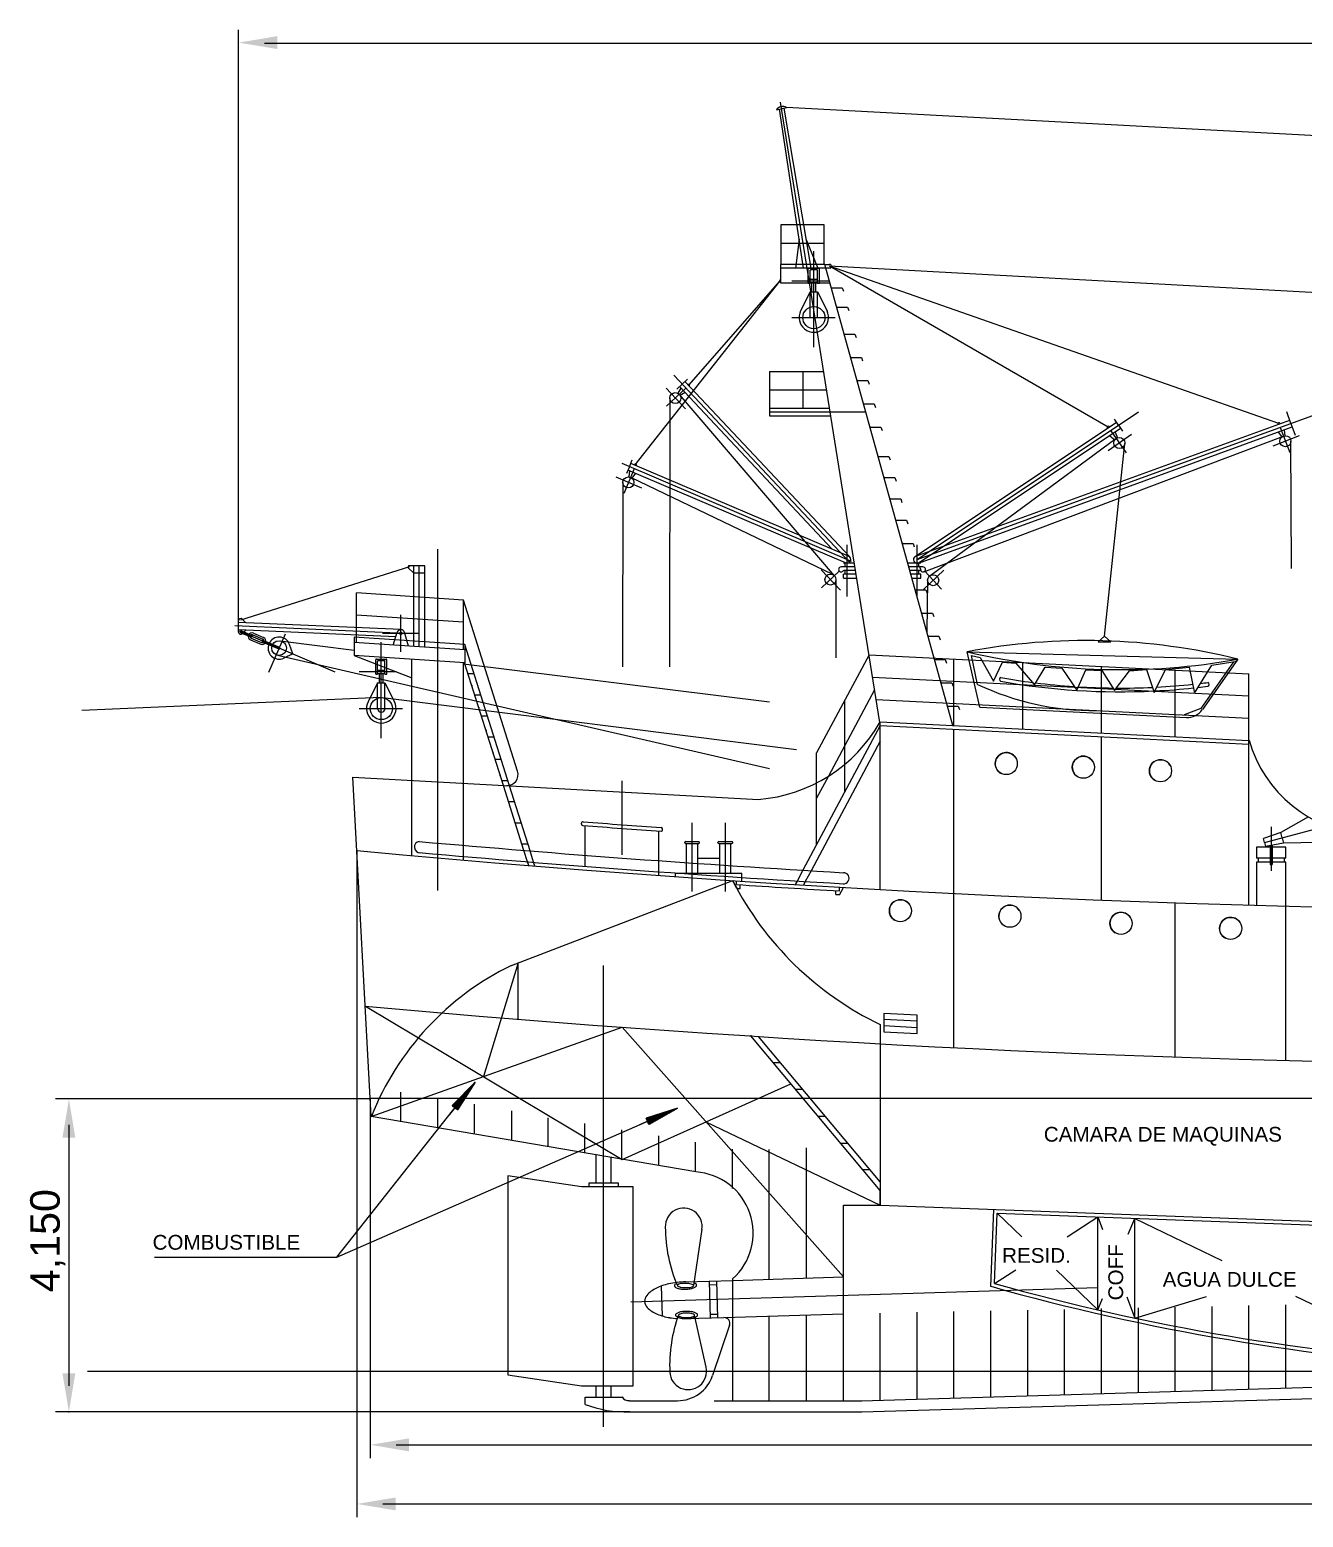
# Model space of a CAD drawing. Header units: millimetres. Extents: x -11119 to 8439, y -3599 to 8618.
# Drawn here: x -8946 to -7220, y 1888 to 3904 of the extents above; entities that cross this region are included whole.
import ezdxf

# ---------------------------------------------------------------- set-up
doc = ezdxf.new("R2010")
doc.units = ezdxf.units.MM
doc.layers.add('a_MUEBLE', color=250, linetype='Continuous', lineweight=5)
doc.layers.add('a_TEXTO', color=7, linetype='Continuous', lineweight=0)
doc.styles.add('CA_100_TEXTO', font='arial.ttf', dxfattribs={"height": 20})
doc.styles.add('CA_200_TEXTO', font='arial.ttf', dxfattribs={"height": 40})

# ---------------------------------------------------------------- blocks, each defined once
blk = doc.blocks.new('*X4')
at = {"color": 0}
for p, q in [((553.2, 110.03), (554.21, 111.03)), ((553.23, 110.22), (554.19, 111.19)), ((553.25, 110.42), (554.18, 111.35)), ((553.27, 110.62), (554.16, 111.51)), ((553.29, 110.82), (554.14, 111.67)), ((553.31, 111.01), (554.13, 111.83)), ((553.33, 111.21), (554.11, 111.99)), ((553.35, 111.41), (554.09, 112.15)), ((553.37, 111.61), (554.07, 112.31)), ((553.39, 111.8), (554.06, 112.47)), ((553.41, 112), (554.04, 112.63)), ((553.43, 112.2), (554.02, 112.79)), ((553.46, 112.4), (554.01, 112.95)), ((553.48, 112.6), (553.99, 113.11)), ((553.5, 112.79), (553.97, 113.27)), ((553.52, 112.99), (553.96, 113.43)), ((553.54, 113.19), (553.94, 113.59)), ((553.56, 113.39), (553.92, 113.75)), ((553.58, 113.58), (553.91, 113.91)), ((553.6, 113.78), (553.89, 114.07)), ((553.62, 113.98), (553.87, 114.23)), ((553.64, 114.18), (553.86, 114.39)), ((553.67, 114.38), (553.84, 114.55)), ((553.69, 114.57), (553.82, 114.71)), ((553.71, 114.77), (553.81, 114.87)), ((553.73, 114.97), (553.79, 115.03)), ((553.75, 115.17), (553.77, 115.19)), ((552.6, 104.29), (554.7, 106.39)), ((552.62, 104.49), (554.68, 106.55)), ((552.62, 104.14), (554.71, 106.23)), ((552.64, 104.69), (554.66, 106.71)), ((552.66, 104.88), (554.65, 106.87)), ((552.68, 105.08), (554.63, 107.03)), ((552.7, 105.28), (554.61, 107.19)), ((552.72, 105.48), (554.6, 107.35)), ((552.74, 105.68), (554.58, 107.51)), ((552.76, 105.87), (554.56, 107.67)), ((552.79, 106.07), (554.55, 107.83)), ((552.8, 104.14), (554.73, 106.07)), ((552.81, 106.27), (554.53, 107.99)), ((552.83, 106.47), (554.51, 108.15)), ((552.85, 106.66), (554.5, 108.31)), ((552.87, 106.86), (554.48, 108.47)), ((552.89, 107.06), (554.46, 108.63)), ((552.91, 107.26), (554.44, 108.79)), ((552.93, 107.45), (554.43, 108.95)), ((552.95, 107.65), (554.41, 109.11)), ((552.97, 107.85), (554.39, 109.27)), ((552.98, 104.14), (554.75, 105.91)), ((552.99, 108.05), (554.38, 109.43)), ((553.02, 108.25), (554.36, 109.59)), ((553.04, 108.44), (554.34, 109.75)), ((553.06, 108.64), (554.33, 109.91)), ((553.08, 108.84), (554.31, 110.07)), ((553.1, 109.04), (554.29, 110.23)), ((553.12, 109.23), (554.28, 110.39)), ((553.14, 109.43), (554.26, 110.55)), ((553.16, 109.63), (554.24, 110.71)), ((553.18, 109.83), (554.23, 110.87)), ((553.15, 104.14), (554.76, 105.75)), ((553.33, 104.14), (554.78, 105.59)), ((553.51, 104.14), (554.8, 105.43)), ((553.68, 104.14), (554.82, 105.27)), ((553.86, 104.14), (554.83, 105.11)), ((554.04, 104.14), (554.85, 104.95)), ((554.21, 104.14), (554.87, 104.79)), ((554.39, 104.14), (554.88, 104.63)), ((554.57, 104.14), (554.9, 104.47)), ((554.74, 104.14), (554.92, 104.31)), ((554.92, 104.14), (554.93, 104.15))]:
    blk.add_line(p, q, dxfattribs=at)
blk = doc.blocks.new('ca_nav22')
at = {"layer": 'a_MUEBLE', "color": 8}
for p, q in [((-2666.1, 1453.9), (-2705.3, 1698.9)), ((-2711.1, 1688.5), (-2697.5, 1691.5)), ((-2674.4, 1473.9), (-2706.8, 1689.5)), ((-2701, 1690.8), (-2664.3, 1473.9)), ((-958.1, 1599), (-2697.5, 1691.5)), ((-2704.5, 1478.9), (-2704.5, 1533.2)), ((-2704.5, 1478.9), (-2704.5, 1533.2)), ((-2704.5, 1533.2), (-2646.8, 1533.2)), ((-2704.5, 1533.2), (-2646.8, 1533.2)), ((-2646.8, 1533.2), (-2646.8, 1478.9)), ((-2646.8, 1533.2), (-2646.8, 1478.9)), ((-2680.3, 1513.3), (-2685.2, 1473.9)), ((-2680.3, 1513.3), (-2685.2, 1473.9)), ((-2671, 1513.6), (-2654.8, 1473.9)), ((-2671, 1513.6), (-2654.8, 1473.9)), ((-2646.8, 1507.2), (-2704.5, 1507.2)), ((-2646.8, 1507.2), (-2704.5, 1507.2)), ((-2660.3, 1366.8), (-2660.3, 1496.8)), ((-2643.9, 1473.9), (-2705.3, 1473.9)), ((-2667.8, 1453.5), (-2667.8, 1472.9)), ((-2666.8, 1473.9), (-2653.8, 1473.9)), ((-2664.3, 1472), (-2656.3, 1472)), ((-2652.8, 1453.4), (-2652.8, 1472.9)), ((-2645.3, 1478.9), (-2639.7, 1478.9)), ((-2638.2, 1473.9), (-2643.9, 1473.9)), ((-955.5, 1383.8), (-2639, 1476.7)), ((-2029.9, 1263.4), (-2639, 1476.7)), ((-2261.3, 1258.4), (-2639, 1476.7)), ((-2902.4, 1207.4), (-2705.9, 1456.5)), ((-2829.7, 1315.1), (-2705.9, 1456.5)), ((-2690.3, 1456.8), (-2640.3, 1456.8)), ((-2690.3, 1456.8), (-2640.3, 1456.8)), ((-2667.8, 1453.5), (-2665.3, 1453.5)), ((-2665.3, 1453.5), (-2665.3, 1471)), ((-2665.3, 1458.8), (-2655.3, 1458.8)), ((-2665.3, 1454.4), (-2655.3, 1454.4)), ((-2662.8, 1441.8), (-2662.8, 1454.4)), ((-2657.8, 1441.8), (-2657.8, 1454.4)), ((-2655.3, 1453.4), (-2655.3, 1471)), ((-2655.3, 1453.4), (-2652.8, 1453.4)), ((-2665.3, 1441.8), (-2678.2, 1416)), ((-2665.3, 1406.8), (-2665.3, 1441.8)), ((-2665.3, 1441.8), (-2655.3, 1441.8)), ((-2655.3, 1441.8), (-2642.4, 1416)), ((-2655.3, 1406.8), (-2655.3, 1441.8)), ((-2636.6, 1447.4), (-2622.1, 1447.4)), ((-2622.1, 1447.4), (-2620.3, 1442.7)), ((-2629.2, 1421.1), (-2614.7, 1421.1)), ((-2614.7, 1421.1), (-2613, 1416.4)), ((-2690.3, 1406.8), (-2631.6, 1406.8)), ((-2619.1, 1384.4), (-2604.6, 1384.4)), ((-2604.6, 1384.4), (-2602.8, 1379.7)), ((-2610.3, 1352.9), (-2595.8, 1352.9)), ((-2595.8, 1352.9), (-2594.1, 1348.2)), ((-2720.3, 1333.9), (-2646.9, 1333.9)), ((-2720.3, 1333.9), (-2720.3, 1283.9)), ((-2675.3, 1333.9), (-2675.3, 1283.9)), ((-2834.5, 1283.2), (-2860.6, 1311)), ((-2833.7, 1311.3), (-2860.1, 1286.6)), ((-2610.9, 1074.3), (-2850.3, 1328.9)), ((-2838.8, 1316.7), (-2846.1, 1309.9)), ((-2840.6, 1311.4), (-2844.6, 1304.3)), ((-2635.3, 1092.9), (-2842.5, 1313.3)), ((-2838.8, 1316.7), (-2831.5, 1323.6)), ((-2611.7, 1082.4), (-2835.2, 1320.1)), ((-2601.6, 1321.4), (-2587.1, 1321.4)), ((-2587.1, 1321.4), (-2585.3, 1316.7)), ((-2855.7, 1297.7), (-2856.1, 933.5)), ((-2632.1, 1056.7), (-2842.5, 1302.6)), ((-2834.8, 1305.1), (-2841.6, 1301.3)), ((-2720.3, 1308.9), (-2642.9, 1308.9)), ((-2720.3, 1278.9), (-2589.8, 1278.9)), ((-2592.8, 1289.9), (-2578.3, 1289.9)), ((-2578.3, 1289.9), (-2576.6, 1285.2)), ((-2520.3, 1078.9), (-2220.3, 1278.9)), ((-2520.3, 1078.9), (-1970.3, 1278.9)), ((-2013.4, 1263.3), (-2019.1, 1279)), ((-2584.1, 1258.4), (-2569.6, 1258.4)), ((-2569.6, 1258.4), (-2567.8, 1253.7)), ((-2523.1, 1083.1), (-2249.9, 1265.2)), ((-2522, 1083.6), (-2015.1, 1268)), ((-2518.6, 1074.2), (-2011.7, 1258.6)), ((-2517.5, 1074.8), (-2244.3, 1256.9)), ((-2257.7, 1253.2), (-2236.8, 1223.5)), ((-2247.1, 1261.1), (-2252.7, 1269.4)), ((-2251.7, 1251.4), (-2248.8, 1243.9)), ((-2247.1, 1261.1), (-2241.6, 1252.7)), ((-2030.8, 1251.5), (-2025.6, 1245.1)), ((-2028.1, 1257.9), (-2015, 1224.1)), ((-2022.7, 1254.7), (-2021.7, 1246.7)), ((-2013.4, 1263.3), (-2007.6, 1247.5)), ((-2511.1, 1062.4), (-2023.5, 1246.3)), ((-2503, 1056.9), (-2250.7, 1242.9)), ((-2266, 974.9), (-2238.7, 1236.1)), ((-2229.8, 1248.4), (-2261.1, 1226.4)), ((-2258.8, 1246.4), (-2252.2, 1241.4)), ((-2238.9, 1235.2), (-2238.6, 1236.4)), ((-2002.2, 1246.5), (-2037.8, 1232.7)), ((-2012.8, 1066.8), (-2013.4, 1239.3)), ((-2910.4, 1204.7), (-2906.4, 1213.9)), ((-2573, 1218.8), (-2558.5, 1218.8)), ((-2558.5, 1218.8), (-2556.8, 1214.1)), ((-2893.3, 1175.6), (-2928.5, 1190.5)), ((-2609.1, 1076.3), (-2920.3, 1208.9)), ((-2904, 1202), (-2918.1, 1168.4)), ((-2910.4, 1204.7), (-2914.3, 1195.5)), ((-2617.3, 1074.3), (-2912.3, 1200.1)), ((-2910.4, 1199.3), (-2911.1, 1190.9)), ((-2634.5, 1058.6), (-2908.5, 1190.2)), ((-2613.3, 1083.5), (-2908.4, 1209.3)), ((-2902.3, 1195.8), (-2907.2, 1189.3)), ((-2565, 1189.9), (-2550.5, 1189.9)), ((-2550.5, 1189.9), (-2548.8, 1185.2)), ((-2919.3, 1183.4), (-2919.8, 933.5)), ((-2557, 1161), (-2542.5, 1161)), ((-2542.5, 1161), (-2540.8, 1156.3)), ((-2549, 1132.1), (-2534.5, 1132.1)), ((-2534.5, 1132.1), (-2532.7, 1127.4)), ((-3170.3, 630.2), (-3170.3, 1093.1)), ((-2615.3, 1028.9), (-2615.3, 1098.9)), ((-2615.3, 1028.9), (-2615.3, 1098.9)), ((-2540.3, 1100.9), (-2525.8, 1100.9)), ((-2525.8, 1100.9), (-2524.1, 1096.2)), ((-2520.3, 1028.9), (-2520.3, 1098.9)), ((-2520.3, 1028.9), (-2520.3, 1098.9)), ((-3208.6, 1069), (-3437.5, 996.6)), ((-3187.8, 1070.5), (-3209.1, 1070.5)), ((-3202.8, 961), (-3202.8, 1070.5)), ((-3195.3, 960.5), (-3195.3, 1070.5)), ((-3187.8, 960), (-3187.8, 1070.5)), ((-2604.6, 1068.9), (-2623.3, 1068.9)), ((-2605.4, 1073.9), (-2620.3, 1073.9)), ((-2617.8, 1068.9), (-2617.8, 1073.9)), ((-2515.3, 1073.9), (-2532.8, 1073.9)), ((-2531.6, 1069.4), (-2517.1, 1069.4)), ((-2512.3, 1068.9), (-2531.4, 1068.9)), ((-2517.8, 1068.9), (-2517.8, 1073.9)), ((-2517.1, 1069.4), (-2515.3, 1064.7)), ((-3202.8, 1060.5), (-3210.2, 1067.9)), ((-3187.8, 1060.5), (-3202.8, 1060.5)), ((-2624.1, 1037.3), (-2650.2, 1065.1)), ((-2625.8, 1063.1), (-2649.7, 1040.7)), ((-2630.3, 1051.8), (-2630.3, 945.8)), ((-2603, 1058.9), (-2620.3, 1058.9)), ((-2603, 1058.9), (-2620.3, 1058.9)), ((-2620.3, 1053.9), (-2620.3, 1058.9)), ((-2620.3, 1053.9), (-2602.2, 1053.9)), ((-2603.8, 1063.9), (-2619.8, 1063.9)), ((-2617.8, 1058.9), (-2617.8, 1063.9)), ((-2515.9, 1063.9), (-2530, 1063.9)), ((-2515.3, 1058.9), (-2528.6, 1058.9)), ((-2527.3, 1053.9), (-2515.3, 1053.9)), ((-2517.8, 1058.9), (-2517.8, 1063.9)), ((-2515.3, 1053.9), (-2515.3, 1058.9)), ((-2483.9, 1064.6), (-2511.8, 1038.4)), ((-2510, 1063.1), (-2487.3, 1039)), ((-2506, 1051), (-2506.9, 980.8)), ((-3280.5, 966.2), (-3280.5, 1033.8)), ((-3135.3, 1024.1), (-3280.5, 1033.8)), ((-2522.8, 1037.9), (-2508.3, 1037.9)), ((-2508.3, 1037.9), (-2506.6, 1033.2)), ((-3135.3, 956.5), (-3135.3, 1024.1)), ((-3061.9, 792.1), (-3135.3, 1024.1)), ((-3205.3, 978.3), (-3445.3, 988.9)), ((-3440.3, 980.6), (-3440.3, 996)), ((-3220.3, 983.9), (-3440.3, 993.7)), ((-3430.3, 993.3), (-3435.2, 998.1)), ((-3135.3, 994.1), (-3280.5, 1003.7)), ((-3220.3, 953.9), (-3220.3, 1003.9)), ((-3220.3, 953.9), (-3220.3, 1003.9)), ((-2514.1, 1006.4), (-2499.6, 1006.4)), ((-2499.6, 1006.4), (-2497.8, 1001.7)), ((-2049.4, 695.4), (-897.1, 1004.2)), ((-3227.1, 974.2), (-3440.3, 983.7)), ((-3439.4, 982.1), (-3309.9, 926.6)), ((-3437.3, 979.8), (-3423.7, 974)), ((-3436.3, 982.1), (-3422.7, 976.3)), ((-3430.3, 983.3), (-3435.2, 978.4)), ((-3430.3, 983.3), (-3435.2, 978.4)), ((-3424, 970.1), (-3410.3, 964.2)), ((-3423.1, 972.4), (-3409.3, 966.5)), ((-3421.1, 977), (-3407.3, 971.1)), ((-3420.1, 979.3), (-3406.3, 973.4)), ((-3406.6, 969.4), (-3384.8, 960.1)), ((-3377.2, 977.9), (-3399.5, 925.7)), ((-3384.1, 968.9), (-3283.6, 956.3)), ((-3195.3, 978.9), (-3245.3, 978.9)), ((-3230.9, 962.8), (-3225.1, 980.5)), ((-3210.1, 961.5), (-3215.5, 980.3)), ((-2505.3, 974.9), (-2490.8, 974.9)), ((-2490.8, 974.9), (-2489.1, 970.2)), ((-2266, 974.9), (-2274.6, 967.5)), ((-2257.4, 967.5), (-2266, 974.9)), ((-3407.6, 967.1), (-3385.8, 957.8)), ((-3387.5, 949.2), (-2720.6, 795.8)), ((-3385.4, 956.6), (-3385.4, 956.6)), ((-3385.4, 956.6), (-3385.4, 956.6)), ((-3366.9, 951.1), (-3378.9, 945.4)), ((-3366.9, 951.1), (-3371.1, 963.6)), ((-3133.6, 956.4), (-3283.6, 966.4)), ((-3246.8, 837), (-3246.8, 967)), ((-3220.3, 962.1), (-3221, 962.5)), ((-3220.3, 962.1), (-3221, 962.5)), ((-3073, 772.4), (-3133.6, 963.9)), ((-2585.5, 949.8), (-2656.5, 816.9)), ((-2585.5, 949.8), (-2070.3, 924)), ((-2452.3, 953.9), (-2085.3, 943.9)), ((-2435.3, 878.9), (-2452.3, 953.9)), ((-2438.3, 909.8), (-2446.7, 949.1)), ((-2446.7, 949.1), (-2434.8, 946.3)), ((-2274.6, 967.5), (-2257.4, 967.5)), ((-3254.3, 923.7), (-3254.3, 943.1)), ((-3253.3, 944.1), (-3240.3, 944.1)), ((-3251.8, 923.7), (-3251.8, 941.2)), ((-3251.8, 929), (-3241.8, 929)), ((-3250.8, 942.2), (-3242.8, 942.2)), ((-3241.8, 923.6), (-3241.8, 941.2)), ((-3239.3, 923.6), (-3239.3, 943.1)), ((-3135.3, 937.8), (-2720.6, 886)), ((-3081.2, 772.8), (-3133.8, 938.8)), ((-3132.3, 937.6), (-3132.3, 937.6)), ((-3132.3, 937.6), (-3132.3, 937.6)), ((-2496.6, 943.4), (-2482.1, 943.4)), ((-2482.1, 943.4), (-2480.3, 938.7)), ((-2470.3, 853.9), (-2470.3, 944)), ((-2434.8, 946.3), (-2416.6, 914)), ((-2416.6, 914), (-2404.7, 940)), ((-2404.7, 940), (-2386.5, 938.6)), ((-2386.5, 938.6), (-2361.3, 909.1)), ((-2376.9, 849.3), (-2376.9, 939.4)), ((-2361.3, 909.1), (-2346.6, 933)), ((-2346.6, 933), (-2324.2, 931.5)), ((-2324.2, 931.5), (-2303.9, 902.1)), ((-2303.9, 902.1), (-2291.3, 929.4)), ((-2291.3, 929.4), (-2269.6, 928.7)), ((-2270.3, 843.9), (-2270.3, 934)), ((-2269.6, 928.7), (-2252.8, 901.4)), ((-2252.8, 901.4), (-2232.5, 928)), ((-2232.5, 928), (-2209.4, 930.1)), ((-2209.4, 930.1), (-2198.9, 898.6)), ((-2198.9, 898.6), (-2183.5, 930.1)), ((-2183.5, 930.1), (-2151.3, 933)), ((-2170.3, 838.9), (-2170.3, 929)), ((-2151.3, 933), (-2144.3, 897.9)), ((-2144.3, 897.9), (-2120.5, 935.8)), ((-2091.2, 940.1), (-2135.4, 877.1)), ((-2085.3, 943.9), (-2133.5, 875.5)), ((-2120.5, 935.8), (-2086.2, 941.4)), ((-3276.8, 927), (-3226.8, 927)), ((-3251.8, 912), (-3264.7, 886.2)), ((-3254.3, 923.7), (-3251.8, 923.7)), ((-3251.8, 924.6), (-3241.8, 924.6)), ((-3251.8, 877), (-3251.8, 912)), ((-3251.8, 912), (-3241.8, 912)), ((-3249.3, 912), (-3249.3, 924.6)), ((-3244.3, 912), (-3244.3, 924.6)), ((-3241.8, 923.6), (-3239.3, 923.6)), ((-3241.8, 877), (-3241.8, 912)), ((-3241.8, 912), (-3228.9, 886.2)), ((-3129.2, 924.4), (-3121.1, 924.4)), ((-3129.2, 924.4), (-3121.1, 924.4)), ((-2580.7, 919.5), (-2070.3, 894)), ((-2487.8, 911.9), (-2473.3, 911.9)), ((-2473.3, 911.9), (-2471.6, 907.2)), ((-2070.3, 833.9), (-2070.3, 924)), ((-3247.5, 892), (-3652.9, 874.4)), ((-3244.9, 891.9), (-2684, 821.3)), ((-3120.1, 895.7), (-3112.1, 895.7)), ((-3120.1, 895.7), (-3112.1, 895.7)), ((-2578, 902.4), (-2640.5, 785.4)), ((-2618.3, 801.5), (-2618.3, 888.4)), ((-2575.8, 889.2), (-2070.3, 864)), ((-3276.8, 877), (-3218.1, 877)), ((-3111.1, 867.1), (-3103, 867.1)), ((-3111.1, 867.1), (-3103, 867.1)), ((-2479.1, 880.4), (-2464.6, 880.4)), ((-2464.6, 880.4), (-2462.8, 875.7)), ((-2435.3, 878.9), (-2155.2, 864.9)), ((-2135.4, 877.1), (-2158.4, 868.4)), ((-2570.3, 853.9), (-2675.1, 657.8)), ((-2570.3, 631.6), (-2570.3, 858.9)), ((-2570.3, 853.9), (-2070.6, 828.9)), ((-2470.3, 853.9), (-2470.3, 858.9)), ((-2470.3, 417.4), (-2470.3, 848.9)), ((-3102, 838.5), (-3094, 838.5)), ((-3102, 838.5), (-3094, 838.5)), ((-2570.3, 832.7), (-2664.1, 657.1)), ((-2270.3, 617.3), (-2270.3, 838.9)), ((-2070.3, 610.4), (-2070.3, 833.9)), ((-3092.4, 808.2), (-3084.4, 808.2)), ((-3092.4, 808.2), (-3084.4, 808.2)), ((-2656.5, 776.3), (-2656.5, 816.9)), ((-2618.3, 764.1), (-2618.3, 801.5)), ((-3205.3, 677.6), (-3205.3, 779.6)), ((-3135.3, 691.5), (-3135.3, 775.8)), ((-3083.3, 779.5), (-3075.3, 779.5)), ((-3083.3, 779.5), (-3075.3, 779.5)), ((-3053.3, 684.7), (-3081.2, 772.8)), ((-3045.1, 684), (-3073, 772.4)), ((-2920.3, 678.9), (-2920.3, 778.9)), ((-2920.3, 678.9), (-2920.3, 778.9)), ((-2640.5, 785.4), (-2656.5, 755.5)), ((-2656.5, 692.6), (-2656.5, 776.3)), ((-3074.3, 750.8), (-3066.2, 750.8)), ((-3074.3, 750.8), (-3066.2, 750.8)), ((-1989.5, 730.1), (-2027.2, 709.1)), ((-3065.1, 722), (-3057.1, 722)), ((-3065.1, 722), (-3057.1, 722)), ((-2975.3, 720.5), (-2975.3, 721.5)), ((-2970.3, 678.9), (-2970.3, 718.2)), ((-2870.3, 670.7), (-2870.3, 710.8)), ((-2865.3, 712.6), (-2865.3, 713.6)), ((-2825.3, 628.9), (-2825.3, 721.9)), ((-2780.3, 628.9), (-2780.3, 721.9)), ((-2027.2, 709.1), (-2050.8, 700.8)), ((-2040.3, 716.6), (-2040.3, 657.2)), ((-2025.3, 701.9), (-2027.2, 709.1)), ((-3056.2, 693.6), (-3048.1, 693.6)), ((-3056.2, 693.6), (-3048.1, 693.6)), ((-2835.3, 695.1), (-2835.3, 695.6)), ((-2834.3, 696.6), (-2816.3, 696.6)), ((-2834.3, 694.1), (-2816.3, 694.1)), ((-2832.8, 668.1), (-2832.8, 694.1)), ((-2817.8, 667), (-2817.8, 694.1)), ((-2815.3, 695.1), (-2815.3, 695.6)), ((-2790.3, 695.1), (-2790.3, 695.6)), ((-2789.3, 696.6), (-2771.3, 696.6)), ((-2789.3, 694.1), (-2771.3, 694.1)), ((-2787.8, 665), (-2787.8, 694.1)), ((-2772.8, 664), (-2772.8, 694.1)), ((-2770.3, 695.1), (-2770.3, 695.6)), ((-2020.3, 689), (-2060.3, 689)), ((-2060.3, 689), (-2060.3, 674)), ((-2049.4, 695.4), (-2050.8, 700.8)), ((-2049.4, 695.4), (-2047.9, 690)), ((-2023.3, 694.7), (-2047.9, 690)), ((-2041.8, 691.1), (-2041.8, 665.5)), ((-2038.8, 691.7), (-2038.8, 665.5)), ((-2025.3, 701.9), (-2023.3, 694.7)), ((-1951.2, 695.9), (-2023.3, 694.7)), ((-2020.3, 674), (-2020.3, 689)), ((-3135.3, 671.4), (-3135.3, 676.5)), ((-3048.4, 669.2), (-3053.3, 684.7)), ((-3046.8, 664.1), (-3048.4, 669.2)), ((-3040.2, 668.6), (-3045.1, 684)), ((-3038.6, 663.4), (-3040.2, 668.6)), ((-2970.3, 663.1), (-2970.3, 678.1)), ((-2870.3, 655.7), (-2870.3, 670.7)), ((-2832.8, 654.1), (-2832.8, 668.1)), ((-2817.8, 674.1), (-2787.8, 674.1)), ((-2817.8, 654.1), (-2817.8, 667)), ((-2020.3, 674), (-2060.3, 674)), ((-2020.3, 669), (-2060.3, 669)), ((-2060.3, 669), (-2060.3, 610.1)), ((-2057.8, 674), (-2057.8, 669)), ((-2041.8, 665.5), (-2038.8, 665.5)), ((-2022.8, 674), (-2022.8, 669)), ((-2020.3, 609), (-2020.3, 669)), ((-2870.3, 650.7), (-2870.3, 655.7)), ((-2847.8, 654.1), (-2757.8, 654.1)), ((-2847.8, 649.1), (-2847.8, 654.1)), ((-2787.8, 654.1), (-2787.8, 665)), ((-2772.8, 654.1), (-2772.8, 664)), ((-2757.8, 648), (-2757.8, 654.1)), ((-2757.8, 643), (-2757.8, 648)), ((-2675.1, 657.8), (-2682.9, 643.2)), ((-2664.1, 657.1), (-2671.9, 642.5)), ((-3070.3, 528.9), (-2770.3, 643.8)), ((-2765.3, 633.4), (-2770.3, 643.8)), ((-2765.3, 633.4), (-2770.3, 643.8)), ((-2765.3, 638.4), (-2765.3, 643.4)), ((-2765.3, 638.4), (-2765.3, 643.4)), ((-2760.3, 633.1), (-2760.3, 638.1)), ((-2760.3, 633.1), (-2760.3, 638.1)), ((-2682.9, 643.2), (-2685.5, 638.4)), ((-2685.2, 638.8), (-2685.2, 638.8)), ((-2685.2, 638.8), (-2685.2, 638.8)), ((-2671.9, 642.5), (-2674.5, 637.7)), ((-2630.3, 625), (-2630.3, 630)), ((-2630.3, 625), (-2630.3, 630)), ((-2625.3, 629.7), (-2625.3, 634.7)), ((-2625.3, 629.7), (-2625.3, 634.7)), ((-2625.3, 624.7), (-2619.9, 634.4)), ((-2625.3, 624.7), (-2619.9, 634.4)), ((-2170.3, 404.8), (-2170.3, 613.6)), ((-2020.3, 400.1), (-2020.3, 609)), ((-3061.1, 532.5), (-3108.2, 378.1)), ((-3061.1, 532.5), (-3108.2, 378.1)), ((-3061.1, 456), (-3061.1, 532.5)), ((-2945.3, -96.4), (-2945.3, 528.9)), ((-3268.4, 473.8), (-2920.3, 266)), ((-3268.4, 473.8), (-2920.3, 266)), ((-3260.3, 323.9), (-2920.3, 445.1)), ((-3260.3, 323.9), (-2920.3, 445.1)), ((-2920.3, 445.1), (-2620.3, 106.6)), ((-2920.3, 445.1), (-2620.3, 106.6)), ((-2570.3, 448.9), (-2570.3, 422.7)), ((-2520.3, 453.1), (-2565.3, 455.6)), ((-2565.3, 447.3), (-2520.3, 444.8)), ((-2570.3, 223.9), (-2745.9, 433.2)), ((-2570.3, 223.9), (-2745.9, 433.2)), ((-2745.6, 434.1), (-2745.6, 432.8)), ((-2745.6, 434.1), (-2745.6, 432.8)), ((-2570.3, 235.6), (-2735.5, 432.5)), ((-2570.3, 235.6), (-2735.5, 432.5)), ((-2716, 397.5), (-2706.2, 397.5)), ((-2716, 397.5), (-2706.2, 397.5)), ((-2920.3, 266), (-2691.5, 368.4)), ((-2920.3, 266), (-2691.5, 368.4)), ((-2685.3, 361), (-2675.6, 361)), ((-2685.3, 361), (-2675.6, 361)), ((-2654.7, 324.5), (-2644.9, 324.5)), ((-2654.7, 324.5), (-2644.9, 324.5)), ((-2806.6, 316.9), (-2570.3, 203.9)), ((-2806.6, 316.9), (-2570.3, 203.9)), ((-2624.1, 288), (-2614.3, 288)), ((-2624.1, 288), (-2614.3, 288)), ((-2955.3, 233.9), (-2955.3, 271.9)), ((-2935.3, 233.9), (-2935.3, 268.5)), ((-2975.3, 228.9), (-3075.3, 243.9)), ((-3075.3, 243.9), (-3075.3, -26.1)), ((-2594.1, 252.2), (-2584.3, 252.2)), ((-2594.1, 252.2), (-2584.3, 252.2)), ((-2905.3, 228.9), (-2975.3, 228.9)), ((-2925.3, 233.9), (-2965.3, 233.9)), ((-2925.3, 233.9), (-2965.3, 233.9)), ((-2965.3, 233.9), (-2965.3, 228.9)), ((-2965.3, 233.9), (-2965.3, 228.9)), ((-2925.3, 228.9), (-2925.3, 233.9)), ((-2925.3, 228.9), (-2925.3, 233.9)), ((-2905.3, -41.1), (-2905.3, 228.9)), ((-2570.3, 203.9), (-1770.3, 173.9)), ((-2420.3, 93.9), (-2416.4, 198.2)), ((-2415.2, 97.7), (-2411.6, 193)), ((-2411.6, 193), (-1775.3, 169.1)), ((-2411.6, 193), (-2378.5, 161.2)), ((-2317, 161), (-2275.3, 187.9)), ((-2275.3, 62.1), (-2275.3, 187.9)), ((-2275.3, 187.9), (-2269.1, 170.8)), ((-2233.9, 164.8), (-2225.3, 186)), ((-2225.3, 51), (-2225.3, 186)), ((-2225.3, 186), (-2107.3, 129)), ((-2812, 171.3), (-2823.5, 94.9)), ((-2834.4, 100.1), (-2770.3, 102)), ((-2800.4, 51.1), (-2801.9, 101.1)), ((-2790.4, 51.4), (-2791.9, 101.4)), ((-2415.2, 97.7), (-2386.3, 116.3)), ((-2331.2, 115.8), (-2275.3, 62.1)), ((-2908.6, 72.8), (-2275.3, 92.2)), ((-2865.5, 53.6), (-2866.7, 94.5)), ((-2823.4, 95.4), (-2823.4, 95.4)), ((-2823.4, 95.4), (-2823.4, 95.4)), ((-2801.8, 96.1), (-2791.8, 96.4)), ((-2007.3, 80.7), (-1825.3, -7.2)), ((-2275.3, 62.1), (-2269.1, 77.6)), ((-2235.8, 79.9), (-2225.3, 51)), ((-2225.3, 51), (-2127.8, 80.2)), ((-2832.9, 50.1), (-2782.4, 51.6)), ((-2806.3, -15.6), (-2822.1, 54.9)), ((-2800.5, 56.1), (-2790.5, 56.4)), ((-3075.3, -26.1), (-2975.3, -41.1)), ((-2975.3, -41.1), (-2905.3, -41.1)), ((-2955.3, -56.1), (-2955.3, -41.1)), ((-2955.3, -56.1), (-2955.3, -41.1)), ((-2935.3, -56.1), (-2935.3, -41.1)), ((-2935.3, -56.1), (-2935.3, -41.1))]:
    blk.add_line(p, q, dxfattribs=at)
at = {"layer": 'a_MUEBLE'}
for p, q in [((-2645.3, 1478.9), (-2705.3, 1478.9)), ((-2705.3, 1478.9), (-2705.3, 1453.9)), ((-2471.7, 854), (-2645.3, 1478.9)), ((-2705.3, 1453.9), (-2638.4, 1453.9)), ((-2570.8, 858), (-2666.1, 1453.9)), ((-2720.3, 1283.9), (-2638.9, 1283.9)), ((-2720.3, 1283.9), (-2720.3, 1273.9)), ((-2720.3, 1273.9), (-2637.3, 1273.9)), ((-3133.6, 963.9), (-3283.6, 973.9)), ((-3133.6, 963.9), (-3283.6, 973.9)), ((-3283.6, 973.9), (-3283.6, 948.8)), ((-3283.6, 973.9), (-3283.6, 948.8)), ((-3133.6, 938.8), (-3283.6, 948.8)), ((-3133.6, 938.8), (-3283.6, 948.8)), ((-3283.6, 948.8), (-3205.3, 918.5)), ((-3283.6, 948.8), (-3205.3, 918.5)), ((-3133.6, 963.9), (-3133.6, 938.8)), ((-3133.6, 963.9), (-3133.6, 938.8)), ((-3205.3, 779.6), (-3205.3, 943.6)), ((-3135.3, 775.8), (-3135.3, 938.9)), ((-2570.3, 858.9), (-2070.3, 833.9)), ((-2570.3, 858.9), (-2070.3, 833.9)), ((-3285.3, 783.9), (-2735.3, 753.9)), ((-3285.3, 783.9), (-2735.3, 753.9)), ((-3260.3, 323.9), (-3285.3, 783.9)), ((-3135.3, 676.5), (-3135.3, 691.5)), ((-2685.2, 638.8), (-2685.2, 638.8)), ((-2685.2, 638.8), (-2685.2, 638.8)), ((-2520.3, 461.4), (-2565.3, 463.9)), ((-2565.3, 463.9), (-2565.3, 438.9)), ((-2520.3, 436.4), (-2520.3, 461.4)), ((-2565.3, 438.9), (-2520.3, 436.4)), ((-2570.3, 422.7), (-2570.3, 203.9)), ((-3220.3, 316.9), (-3220.3, 356.9)), ((-3170.1, 308.6), (-3170.1, 349)), ((-2820.3, 248.9), (-3260.3, 323.9)), ((-2820.3, 248.9), (-3260.3, 323.9)), ((-3120.2, 300.1), (-3120.2, 340.6)), ((-3070, 291.6), (-3070, 331.7)), ((-3020.7, 283.1), (-3020.7, 322.4)), ((-2970.7, 274.6), (-2970.7, 314.4)), ((-2920.6, 266), (-2920.6, 306.2)), ((-2870.6, 257.5), (-2870.6, 297.9)), ((-2820.7, 249), (-2820.7, 289.1)), ((-2770.4, 226.4), (-2770.4, 279.6)), ((-2720.8, 103.5), (-2720.8, 279.2)), ((-2670.3, 105.1), (-2670.3, 281.8)), ((-2570.3, 203.9), (-2570.3, 223.9)), ((-2570.3, 203.9), (-2570.3, 223.9)), ((-2620.3, -61.1), (-2620.3, 203.9)), ((-2620.3, 203.9), (-2570.3, 203.9)), ((-2770.3, 102), (-2620.3, 106.6)), ((-2770.3, -61.1), (-2770.3, 103.9)), ((-2420.3, -55.9), (-2420.3, 60.7)), ((-2370.3, -54.4), (-2370.3, 61.7)), ((-2320.3, -52.9), (-2320.3, 62.7)), ((-2270.3, -51.4), (-2270.3, 63.7)), ((-2220.3, -49.9), (-2220.3, 64.8)), ((-2170.3, -48.4), (-2170.3, 65.8)), ((-2120.3, -46.9), (-2120.3, 66.8)), ((-2070.3, -45.5), (-2070.3, 67.8)), ((-2020.3, -44), (-2020.3, 68.8)), ((-2774.6, 41.1), (-2797.6, -27.1)), ((-2782.4, 51.6), (-2620.3, 56.6)), ((-2720.8, -61.1), (-2720.8, 53.5)), ((-2670.3, -61.1), (-2670.3, 55.1)), ((-2570.3, -61.1), (-2570.3, 57.6)), ((-2520.3, -58.8), (-2520.3, 58.7)), ((-2470.3, -57.3), (-2470.3, 59.7)), ((-2595.8, -61.1), (-20.3, 15.4)), ((-2595.8, -61.1), (-70.8, 13.9)), ((-2595.3, -76.1), (-20.3, 0.4)), ((-2595.3, -76.1), (-70.3, -1.1)), ((-2970.3, -56.1), (-2920.3, -56.1)), ((-2970.3, -66.1), (-2970.3, -56.1)), ((-2910.3, -61.1), (-2845.3, -61.1)), ((-2910.3, -76.1), (-2595.3, -76.1)), ((-2795.4, -61.1), (-2595.3, -61.1))]:
    blk.add_line(p, q, dxfattribs=at)
at = {"layer": 'a_MUEBLE', "color": 8}
for centre, radius in [((-2660.3, 1406.8), 15), ((-2848.2, 1297.7), 7.5), ((-2246.2, 1236.9), 7.5), ((-2020.9, 1239.3), 7.5), ((-2911.8, 1183.4), 7.5), ((-2637.8, 1051.8), 7.5), ((-2498.5, 1050.9), 7.5), ((-3385.3, 958.9), 10), ((-3220.3, 978.9), 1.88), ((-3220.3, 978.9), 1.88), ((-3246.8, 877), 15), ((-2399.4, 802.4), 15), ((-2294.9, 797.5), 15), ((-2190.3, 792.6), 15), ((-2542.9, 602.9), 15), ((-2394.5, 595.6), 15), ((-2243.8, 585.8), 15), ((-2095.2, 579), 15)]:
    blk.add_circle(centre, radius, dxfattribs=at)
for centre, radius, start, end in [((-2702.7, 1682.7), 10.2, 59.4739, 145.3493), ((-2666.8, 1472.9), 1, 90, 180), ((-2664.3, 1471), 1, 90, 180), ((-2656.3, 1471), 1, 0, 90), ((-2653.8, 1472.9), 1, 0, 90), ((-2639, 1476.4), 2.6, 287.5915, 104.8958), ((-2705.3, 1456.4), 1.6, 90, 270), ((-2705.3, 1456.4), 1.6, 90, 270), ((-2660.3, 1407), 20, 153.5047, 26.4953), ((-2830.4, 1314.7), 1.7, 320.8559, 125.6011), ((-2260.8, 1257.9), 1.88, 33.9248, 213.4553), ((-2029.6, 1262.6), 1.73, 21.7514, 198.2148), ((-2902.4, 1206.7), 1.81, 337.0816, 156.7482), ((-3209.1, 1069), 1.5, 90, 224.6089), ((-2623.3, 1065.5), 3.41, 90, 324.1606), ((-2615.3, 1078.9), 5, 246.9149, 66.9149), ((-2520.3, 1078.9), 5, 123.6901, 289.9831), ((-2512.3, 1065.6), 3.38, 216.6243, 90), ((-2619.8, 1062.9), 1, 90, 144.1605), ((-2619.8, 1062.9), 1, 90, 144.1605), ((-2515.9, 1062.9), 1, 36.6243, 90), ((-2515.9, 1062.9), 1, 36.6243, 90), ((-3437.3, 996), 3, 45.4033, 180), ((-3437.3, 980.6), 3, 180, 314.6767), ((-3436.8, 981), 1.25, 66.8014, 246.8014), ((-3422.1, 974.7), 5, 66.8014, 246.8014), ((-3422.1, 974.7), 2.5, 66.8014, 246.8014), ((-3423.2, 975.2), 1.25, 156.7992, 156.8036), ((-3423.2, 975.2), 1.25, 156.7992, 156.8036), ((-3423.2, 975.2), 1.25, 246.8014, 66.8014), ((-3408.3, 968.8), 5, 246.8014, 66.8014), ((-3408.3, 968.8), 2.5, 246.8014, 66.8014), ((-3407.1, 968.3), 1.25, 66.8014, 246.8014), ((-3385.3, 958.9), 15, 18.211, 295.3918), ((-3220.3, 978.9), 5, 15.9498, 161.6716), ((-2291.6, 112.7), 856.4, 76.0623, 100.8161), ((-3385.3, 958.9), 1.25, 246.8014, 66.8014), ((-3385.3, 958.9), 1.25, 246.8014, 66.8014), ((-2244.7, 1832.4), 902.7, 256.7056, 280.1728), ((-3253.3, 943.1), 1, 90, 180), ((-3250.8, 941.2), 1, 90, 180), ((-3242.8, 941.2), 1, 0, 90), ((-3240.3, 943.1), 1, 0, 90), ((-2280.2, 1243.6), 369.4, 244.6587, 270.4978), ((-2406.1, 916.4), 2.6, 100.1665, 249.894), ((-2244.7, 1832.4), 932.7, 259.9791, 272.7713), ((-2244.7, 1832.4), 927.7, 259.9518, 262.604), ((-2244.7, 1832.4), 927.7, 262.8863, 266.1414), ((-2244.7, 1832.4), 927.7, 273.0562, 276.0662), ((-2244.7, 1832.4), 932.7, 276.4832, 277.3073), ((-2244.7, 1832.4), 927.7, 276.7302, 277.3469), ((-2126.7, 909.8), 2.6, 284.1978, 75.8022), ((-2244.7, 1832.4), 927.7, 266.4677, 269.3735), ((-2244.7, 1832.4), 927.7, 269.6582, 272.6847), ((-2244.7, 1832.4), 932.7, 272.8853, 276.0942), ((-3246.8, 877.2), 20, 153.5047, 26.4953), ((-3246.8, 877), 5, 180, 0), ((-2154, 889.9), 25, 267.1376, 324.8261), ((-2399.4, 802.4), 15, 31.5066, 238.4934), ((-2294.9, 797.5), 15, 31.5066, 238.4934), ((-2190.3, 792.6), 15, 31.5066, 238.4934), ((-3076.2, 787.5), 15, 266.8779, 17.5603), ((-3076.2, 787.5), 15, 266.8779, 17.5603), ((-1516, 19610.5), 19008.1, 264.67558, 276.73783), ((-2973.3, 721.5), 2, 85.5884, 180), ((-2973.3, 720.5), 2, 180, 265.5887), ((-1516, 19610.5), 18948.1, 265.58865, 265.91009), ((-1516, 19610.5), 18943.1, 265.58842, 265.90988), ((-2867.3, 712.6), 2, 265.9101, 0), ((-2867.3, 713.6), 2, 0, 85.9099), ((-2834.3, 695.6), 1, 90, 180), ((-2834.3, 695.1), 1, 180, 270), ((-2816.3, 695.6), 1, 0, 90), ((-2816.3, 695.1), 1, 270, 0), ((-2789.3, 695.6), 1, 90, 180), ((-2789.3, 695.1), 1, 180, 270), ((-2771.3, 695.6), 1, 0, 90), ((-2771.3, 695.1), 1, 270, 0), ((-2382, 842.3), 436.2, 207.0828, 244.4167), ((-1516, 19610.5), 19013.1, 266.23263, 266.65533), ((-1516, 19610.5), 19018.1, 266.23362, 266.24872), ((-1516, 19610.5), 19018.1, 266.23362, 266.24872), ((-1516, 19610.5), 19018.1, 266.64112, 266.65621), ((-1516, 19610.5), 19018.1, 266.64112, 266.65621), ((-2542.9, 602.9), 15, 31.5066, 238.4934), ((-2394.5, 595.6), 15, 31.5066, 238.4934), ((-2243.8, 585.8), 15, 31.5066, 238.4934), ((-2095.2, 579), 15, 31.5066, 238.4934), ((-2902.6, 183), 384.4, 115.8568, 158.4927), ((-1497.3, 19886.2), 19493.1, 264.78679, 274.49277), ((-2836.7, 175), 25, 350.6341, 181.7906), ((-2661.7, 174.4), 200, 180.0498, 203.3549), ((-2877.6, 73.7), 12.1, 138.8569, 181.7655), ((-2856.2, 55), 40.5, 115.7839, 138.8569), ((-2841.3, 24.1), 74.8, 102.2234, 115.7839), ((-2830.5, -25.5), 125.6, 91.7649, 102.2234), ((-2847.3, 94.7), 1.98, 130.4361, 181.6751), ((-2847.3, 94.7), 1.98, 181.6751, 232.9141), ((-2840.9, 87.2), 11.8, 117.4108, 130.4361), ((-2841.4, 102.5), 11.8, 232.9141, 253.2794), ((-2844.3, 95.1), 1.01, 122.3431, 179.4895), ((-2844.3, 95.1), 1.01, 179.4895, 236.6359), ((-2839.6, 102.3), 9.62, 236.6359, 254.514), ((-2839.7, 87.9), 9.62, 104.465, 122.3431), ((-2837.6, 115.2), 25, 253.2794, 263.8317), ((-2836.7, 76.1), 21.8, 95.812, 104.465), ((-2836.3, 114), 21.8, 254.514, 263.167), ((-2835.4, 135.2), 45.2, 263.8317, 271.6751), ((-2834.7, 57.2), 40.7, 89.4895, 95.812), ((-2834.1, 132.9), 40.7, 263.167, 269.4895), ((-2827.5, -124.5), 224.6, 91.7624, 91.8152), ((-2827.5, -124.5), 224.6, 91.7624, 91.8152), ((-2834.7, 57.2), 40.7, 83.167, 89.4895), ((-2834.1, 132.9), 40.7, 269.4895, 275.812), ((-2835.4, 135.2), 45.2, 271.6945, 279.5186), ((-2835.4, 135.2), 45.2, 271.6751, 271.6945), ((-2832.5, 76), 21.8, 74.514, 83.167), ((-2832.1, 114), 21.8, 275.812, 284.465), ((-2832.1, 115.3), 25, 279.5186, 290.0708), ((-2829.2, 87.8), 9.62, 56.6359, 74.514), ((-2829.1, 102.2), 9.62, 284.465, 302.3431), ((-2824.5, 94.9), 1.01, 359.4895, 56.6359), ((-2824.5, 94.9), 1.01, 302.3431, 359.4895), ((-2827.6, 102.9), 11.8, 290.0708, 310.4361), ((-2827.1, 87.6), 11.8, 52.9141, 69.4818), ((-2821.2, 95.4), 1.98, 1.6751, 52.9141), ((-2821.2, 95.4), 1.98, 310.4361, 1.6751), ((-1579.6, 3086.3), 3108.2, 254.3073, 266.4823), ((-1579.6, 3086.3), 3103.2, 254.38, 266.3842), ((-2877.6, 73.7), 12.1, 181.7655, 224.6742), ((-2857.4, 93.7), 40.5, 224.6742, 247.7472), ((-2844.4, 125.4), 74.8, 247.7472, 261.3077), ((-2655.8, -13.3), 200, 160.0508, 182.5421), ((-2836.7, 175.6), 125.6, 261.3077, 266.0155), ((-2845.9, 55.1), 1.98, 128.8249, 180), ((-2845.9, 55.1), 1.98, 180, 231.1751), ((-2839.7, 47.4), 11.8, 108.4349, 128.8249), ((-2839.7, 62.7), 11.8, 231.1751, 251.5651), ((-2842.9, 54.6), 1.05, 123.3628, 180), ((-2842.9, 54.6), 1.05, 180, 236.6372), ((-2835.6, 35), 24.9, 97.8612, 108.4349), ((-2835.6, 75.1), 24.9, 251.5651, 262.1388), ((-2838.2, 47.5), 9.58, 105.2557, 123.3628), ((-2838.2, 61.7), 9.58, 236.6372, 254.7443), ((-2835, 35.9), 21.6, 96.4455, 105.2557), ((-2835, 73.3), 21.6, 254.7443, 263.5545), ((-2832.9, 15.1), 44.9, 90, 97.8612), ((-2832.9, 95), 44.9, 262.1388, 270), ((-2832.9, 17.3), 40.3, 90, 96.4455), ((-2832.9, 91.9), 40.3, 263.5545, 270), ((-2839.8, 274.6), 224.6, 271.6744, 271.7624), ((-2839.8, 274.6), 224.6, 271.6744, 271.7624), ((-2832.9, 15.1), 44.9, 82.1388, 90), ((-2832.9, 17.3), 40.3, 83.5545, 90), ((-2832.9, 91.9), 40.3, 270, 276.4455), ((-2832.9, 95), 44.9, 270, 277.8612), ((-2830.8, 35.9), 21.6, 74.7443, 83.5545), ((-2830.8, 73.3), 21.6, 276.4455, 285.2557), ((-2830.1, 35), 24.9, 71.5651, 82.1388), ((-2830.1, 75.1), 24.9, 277.8612, 288.4349), ((-2827.6, 47.5), 9.58, 56.6372, 74.7443), ((-2827.6, 61.7), 9.58, 285.2557, 303.3628), ((-2823, 54.6), 1.05, 360, 56.6372), ((-2823, 54.6), 1.05, 303.3628, 0), ((-2826, 47.4), 11.8, 51.1751, 71.5651), ((-2826, 62.7), 11.8, 288.4349, 308.8249), ((-2819.8, 55.1), 1.98, 0, 51.1751), ((-2819.8, 55.1), 1.98, 308.8249, 360), ((-2830.7, -21.1), 25, 182.5421, 12.6485)]:
    blk.add_arc(centre, radius, start, end, dxfattribs=at)
at = {"layer": 'a_MUEBLE'}
for centre, radius, start, end in [((-2751.6, 961.7), 208.4, 274.4932, 330.4492), ((-1900.6, 882.6), 176.5, 195.9933, 265.9415), ((-3194.3, 689.2), 7.63, 97.3103, 273.63), ((-3194.3, 689.2), 7.63, 97.3103, 273.63), ((-1516, 19610.5), 18988.1, 264.92625, 266.66604), ((-1516, 19610.5), 18988.1, 264.92625, 266.66604), ((-1516, 19610.5), 19003.1, 264.93027, 266.66867), ((-1516, 19610.5), 19003.1, 264.93027, 266.66867), ((-2620, 647), 7.52, 265.3508, 92.0145), ((-2825.7, 166), 83.1, 311.7505, 86.3007), ((-2782.2, 43.6), 8, 341.3074, 91.7624), ((-2782.2, 43.6), 8, 341.3074, 91.7624), ((-2845, -11.1), 50, 269.6576, 341.3074), ((-2911.6, -51.1), 10, 209.4471, 277.4228), ((-2916.4, 72.3), 148.5, 248.7203, 272.355)]:
    blk.add_arc(centre, radius, start, end, dxfattribs=at)
at = {"layer": 'a_MUEBLE', "color": 8}
for p in [(-2629.2, 1421.1), (-2629.2, 1421.1), (-2629.2, 1421.1), (-2619.1, 1384.4), (-2619.1, 1384.4), (-2610.3, 1352.9), (-2610.3, 1352.9), (-2601.6, 1321.4), (-2601.6, 1321.4), (-2592.8, 1289.9), (-2592.8, 1289.9), (-2584.1, 1258.4), (-2584.1, 1258.4), (-2573, 1218.8), (-2573, 1218.8), (-2573, 1218.8), (-2565, 1189.9), (-2565, 1189.9), (-2565, 1189.9), (-2557, 1161), (-2557, 1161), (-2557, 1161), (-2549, 1132.1), (-2549, 1132.1), (-2549, 1132.1), (-2540.3, 1100.9), (-2540.3, 1100.9), (-2531.6, 1069.4), (-2531.6, 1069.4), (-2522.8, 1037.9), (-2522.8, 1037.9), (-2514.1, 1006.4), (-2514.1, 1006.4), (-2505.3, 974.9), (-2505.3, 974.9), (-2496.6, 943.4), (-2496.6, 943.4), (-3124.1, 908.3), (-3124.1, 908.3), (-3124.1, 908.3), (-3124.1, 908.3), (-2487.8, 911.9), (-2487.8, 911.9), (-3114.4, 877.8), (-3114.4, 877.8), (-3114.4, 877.8), (-3114.4, 877.8), (-2479.1, 880.4), (-2479.1, 880.4), (-3104.8, 847.2), (-3104.8, 847.2), (-3104.8, 847.2), (-3104.8, 847.2), (-3095.1, 816.7), (-3095.1, 816.7), (-3095.1, 816.7), (-3095.1, 816.7), (-3085.5, 786.2), (-3085.5, 786.2), (-3085.5, 786.2), (-3085.5, 786.2)]:
    blk.add_point(p, dxfattribs=at)
at = {"layer": 'a_MUEBLE', "color": 8, "linetype": 'ByBlock'}
for p in [(-3440.3, 988.7), (-3279.9, 684.4), (-3261.7, 348.9), (-3261.7, 347.9), (-2910.3, -76.1)]:
    blk.add_point(p, dxfattribs=at)

msp = doc.modelspace()

# ---------------------------------------------------------------- linework, layer by layer
at = {"layer": 'a_TEXTO'}
for p, q in [((-8663.1, 3096.9), (-8663.1, 3904.2)), ((-8628.1, 3886.2), (-4403.9, 3886.2)), ((-8502.7, 2790.6), (-8502.7, 1888.2)), ((-8529.8, 2240.7), (-8342.2, 2478)), ((-8342.2, 2478), (-8377.2, 2433.9)), ((-8342.2, 2478), (-8373.6, 2446)), ((-8342.2, 2478), (-8366.2, 2440.2)), ((-8485.6, 2455.1), (-8911.1, 2455.1)), ((-8529.8, 2240.7), (-8067.8, 2442.5)), ((-8484.6, 2455.1), (-8484.6, 1968.2)), ((-8484.5, 2456.2), (-4368.1, 2456.2)), ((-8366.2, 2440.2), (-8373.6, 2446)), ((-8067.8, 2442.5), (-8119.5, 2420)), ((-8067.8, 2442.5), (-8110.6, 2429)), ((-8067.8, 2442.5), (-8106.8, 2420.4)), ((-8893.1, 2420.1), (-8893.1, 2066.2)), ((-8106.8, 2420.4), (-8110.6, 2429)), ((-8777, 2240.7), (-8529.8, 2240.7)), ((-8868.1, 2086.2), (-4368.1, 2086.2)), ((-8134.1, 2031.2), (-8911.1, 2031.2)), ((-8449.6, 1986.2), (-4771.3, 1986.2)), ((-8467.7, 1906.2), (-4543.7, 1906.2))]:
    msp.add_line(p, q, dxfattribs=at)
at = {"layer": 'a_TEXTO', "linetype": 'ByBlock'}
msp.add_point((-8893.1, 2031.2), dxfattribs=at)
at = {"layer": 'a_TEXTO'}
for points in [[(-8610.6, 3878), (-8610.6, 3895.5), (-8663.1, 3886.7)], [(-8884.4, 2402.4), (-8901.9, 2402.4), (-8893.1, 2454.9)], [(-8884.4, 2083.4), (-8901.9, 2083.4), (-8893.1, 2030.9)], [(-8432, 1977.5), (-8432, 1995), (-8484.5, 1986.3)], [(-8450.1, 1897.5), (-8450.1, 1915), (-8502.6, 1906.2)]]:
    msp.add_solid(points, dxfattribs=at)

# ---------------------------------------------------------------- block references
msp.add_blockref('ca_nav22', (-5222.8, 2107.2))
for p, xscale, yscale, zscale, rotation in [((-10365.7, 3490.3), 3.999999999999016, 3.999999999999016, 3.999999999999016, 321.6622025619102), ((-9375.1, 4289.2), 3.999999999999559, 3.999999999999559, 3.999999999999559, 293.5337589188108)]:
    msp.add_blockref('*X4', p, dxfattribs=dict(at, xscale=xscale, yscale=yscale, zscale=zscale, rotation=rotation))

# ---------------------------------------------------------------- texts
at = {"layer": 'a_TEXTO', "style": 'CA_100_TEXTO'}
for s, p in [('CAMARA DE MAQUINAS', (-7571.3, 2397.2)), ('COMBUSTIBLE', (-8779.7, 2250.8)), ('RESID.', (-7627.8, 2233)), ('AGUA DULCE', (-7410.1, 2200.5))]:
    msp.add_text(s, height=20, dxfattribs=at).set_placement(p)
at = {"layer": 'a_TEXTO'}
for s, height, style, p in [('4,150', 40, 'CA_200_TEXTO', (-8905.6, 2193.1)), ('COFF', 20, 'CA_100_TEXTO', (-7463.8, 2182.1))]:
    msp.add_text(s, height=height, rotation=90, dxfattribs=dict(at, style=style)).set_placement(p)

doc.saveas('drawing.dxf')
